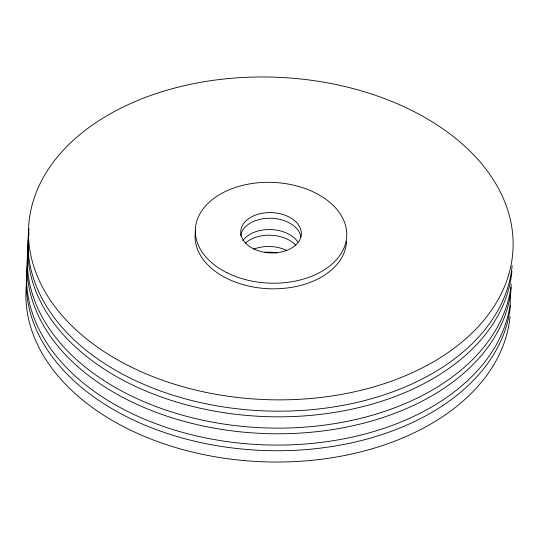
<?xml version="1.0" encoding="UTF-8"?>
<svg xmlns="http://www.w3.org/2000/svg" width="539" height="539" viewBox="0 0 539 539"><rect width="100%" height="100%" fill="white"/><g stroke="black" fill="none" stroke-linecap="round" stroke-linejoin="round"><path stroke-width="0.81" d="M510.628 293.135L510.157 304.441A242.442 161.276 2.4 0 1 246.114 443.738A242.442 161.276 2.4 0 1 27.657 262.823M346.496 241.6A75.763 50.396 2.4 0 1 264.918 288.506A75.763 50.396 2.4 0 1 195.684 230.247M240.65 235.812A30.305 20.159 2.4 0 1 270.821 218.248A30.305 20.159 2.4 0 1 300.964 237.248M512.158 265.626A242.442 161.276 2.4 0 1 251.228 410.125A242.442 161.276 2.4 0 1 29.079 228.907M242.806 240.657A30.305 20.159 2.4 0 1 270.349 229.547A30.305 20.159 2.4 0 1 297.872 241.964M245.4 243.109A30.305 20.159 2.4 0 1 295.749 245.252M511.282 284.221A242.442 161.276 2.4 0 1 248.081 426.888A242.442 161.276 2.4 0 1 28.607 244.268M511.922 271.279A242.442 161.276 2.4 0 1 249.786 415.684A242.442 161.276 2.4 0 1 29.086 232.969M253.896 249.065A30.305 20.159 2.4 0 1 286.445 250.298M264.326 252.319A30.305 20.159 2.4 0 1 276.918 252.966M511.289 287.408A242.442 161.276 2.4 0 1 249.092 432.642A242.442 161.276 2.4 0 1 28.5 249.126M510.029 316.494A242.442 161.276 2.4 0 1 249.092 460.993A242.442 161.276 2.4 0 1 26.95 279.775M510.5 305.189A242.442 161.276 2.4 0 1 247.758 449.546A242.442 161.276 2.4 0 1 27.792 266.077M253.492 248.796A30.305 20.159 2.4 0 0 301.193 235.368A30.305 20.159 2.4 0 0 258.43 214.131A30.305 20.159 2.4 0 0 253.492 248.796M227.175 272.842A75.763 50.396 2.4 0 0 346.429 239.269A75.763 50.396 2.4 0 0 239.511 186.184A75.763 50.396 2.4 0 0 227.175 272.842M130.438 366.668A242.442 161.276 2.4 0 0 512.05 259.225A242.442 161.276 2.4 0 0 169.92 89.353A242.442 161.276 2.4 0 0 130.438 366.668"/></g></svg>
